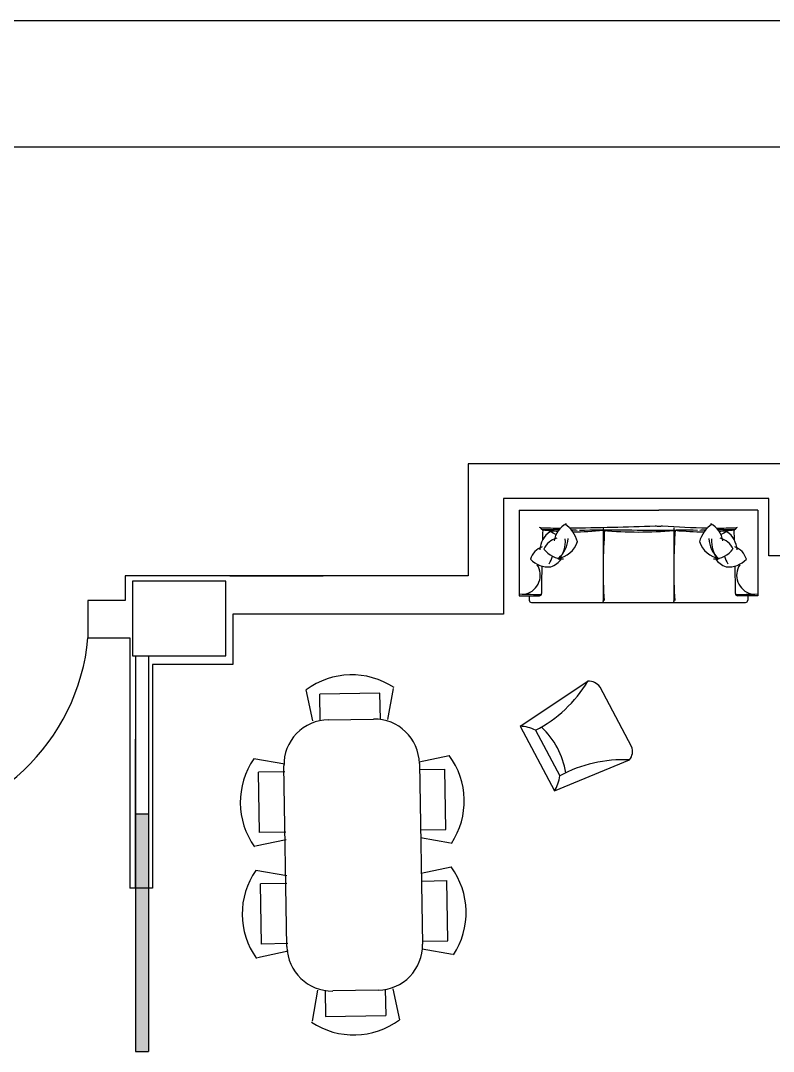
# Model space of a CAD drawing. Header units: millimetres. Extents: x 2377 to 4712, y -254 to 3188.
# Drawn here: x 3526.5 to 3615.9, y 1471.8 to 1594.2 of the extents above; entities that cross this region are included whole.
import ezdxf

# ---------------------------------------------------------------- set-up
doc = ezdxf.new("R2010")
doc.units = ezdxf.units.MM
doc.set_wipeout_variables(frame=1)
doc.layers.add('Mobiliario', color=254, linetype='Continuous')

# ---------------------------------------------------------------- blocks, each defined once
blk = doc.blocks.new('sl06-3')
blk.add_wipeout([(-1.0966, 0), (-1.0966, -0.7853), (-1.0036, -0.7853), (-1.0036, -0.8265), (-0.9978, -0.8406), (-0.9837, -0.8464), (0.9837, -0.8464), (0.9978, -0.8406), (1.0036, -0.8265), (1.0036, -0.7853), (1.0966, -0.7853), (1.0966, 0)])
for p, q in [((-1.0966, 0), (0.1875, 0)), ((-1.0966, 0), (-1.0966, -0.7853)), ((1.0966, 0), (0.1875, 0)), ((1.0966, 0), (1.0966, -0.7853)), ((-0.3246, -0.1625), (-0.3246, -0.8353)), ((0.3246, -0.1625), (0.3246, -0.8353)), ((-1.0966, -0.7853), (-0.9106, -0.7853)), ((-1.0036, -0.7853), (-1.0036, -0.8265)), ((-0.9837, -0.8464), (0.9837, -0.8464)), ((1.0966, -0.7853), (0.9106, -0.7853)), ((1.0036, -0.7853), (1.0036, -0.8265))]:
    blk.add_line(p, q)
for centre, radius, start, end in [((-0.9115, -0.1941), 0.0345, 350.31757, 84.06189), ((-0.7342, 3.5215), 3.685, 267.45507, 270.28665), ((-0.8779, -0.1598), 0.0199, 180, 270.27282), ((-0.835, -7.4686), 7.2889, 89.18036, 90.33624), ((-0.5824, 2.2686), 2.4661, 263.11888, 266.34131), ((-0.5614, -0.3148), 0.2162, 118.63652, 171.075), ((-0.8324, -0.361), 0.281, 14.66158, 56.53159), ((-0.9098, 27.8135), 27.9769, 270.56496, 272.17946), ((-0.835, -7.4686), 7.2889, 87.86106, 88.27024), ((-0.5824, 2.2686), 2.4661, 269.49859, 276.00017), ((-0.2528, -43.6276), 43.4436, 89.36636, 90.38259), ((4.318, -0.5352), 4.6427, 175.6133, 183.63037), ((0.0029, 3.161), 3.361, 264.40858, 275.49189), ((0.3306, 1.1932), 1.3481, 262.48022, 263.90653), ((0.0444, 1.1932), 1.3481, 276.09347, 277.51978), ((0.7788, 7.5377), 7.7012, 265.84509, 268.92239), ((0.4227, -7.1779), 6.994, 89.01484, 91.59854), ((4.9672, -0.5352), 4.6427, 175.6133, 183.63037), ((0.5874, 2.1912), 2.3887, 264.00089, 270.3979), ((0.8324, -0.361), 0.281, 123.46841, 165.33842), ((0.835, -7.4686), 7.2889, 91.72976, 92.13894), ((0.5614, -0.3148), 0.2162, 8.925, 61.36348), ((0.7342, 3.5215), 3.685, 269.71335, 272.54493), ((0.835, -7.4686), 7.2889, 89.66376, 90.81964), ((0.5874, 2.1912), 2.3887, 273.6594, 276.98462), ((0.9115, -0.1941), 0.0345, 95.93811, 189.68243), ((0.8779, -0.1598), 0.0199, 269.72718, 0), ((-0.6902, -0.3749), 0.2162, 124.63652, 177.075), ((-3.4155, -0.1761), 2.5381, 357.88778, 359.46066), ((-0.7126, -0.4211), 0.1685, 102.91983, 157.80666), ((-0.9087, -0.4612), 0.281, 57.5154, 70.12624), ((-0.9251, -0.2363), 0.281, 313.11053, 354.98055), ((-0.9524, -0.2823), 0.281, 322.07923, 3.94925), ((0.9251, -0.2363), 0.281, 185.01945, 226.88947), ((0.9524, -0.2823), 0.281, 176.05075, 217.92077), ((0.7126, -0.4211), 0.1685, 22.19334, 77.08017), ((0.9087, -0.4612), 0.281, 109.87376, 122.4846), ((0.6902, -0.3749), 0.2162, 2.925, 55.36348), ((3.4155, -0.1761), 2.5381, 180.53934, 182.11222), ((-0.8295, -0.4964), 0.1685, 108.91983, 163.80666), ((-0.6906, -0.225), 0.2216, 216.58499, 270.12951), ((-0.7745, -0.2185), 0.2255, 277.57851, 341.99768), ((0.7745, -0.2185), 0.2255, 198.00232, 262.42149), ((0.6906, -0.225), 0.2216, 269.87049, 323.41501), ((0.8295, -0.4964), 0.1685, 16.19334, 71.08017), ((-0.8281, -0.2991), 0.2216, 222.58499, 276.12951), ((-1.0627, -0.3498), 0.281, 329.67387, 345.03198), ((-0.8859, -0.3091), 0.2255, 291.17316, 322.62771), ((0.8859, -0.3091), 0.2255, 217.37229, 248.82684), ((1.0627, -0.3498), 0.281, 194.96802, 210.32613), ((0.8281, -0.2991), 0.2216, 263.87049, 317.41501), ((-1.0813, -0.5963), 0.1791, 285.63795, 32.29929), ((6.3981, -0.7225), 7.2889, 178.34931, 180.33624), ((-6.3981, -0.7225), 7.2889, 359.66376, 1.65069), ((1.0813, -0.5963), 0.1791, 147.70071, 254.36205), ((-0.9275, 1.8763), 2.6492, 266.40891, 270.85836), ((-0.9837, -0.8265), 0.0199, 180, 270), ((-0.9106, -0.7653), 0.0199, 270, 0.27282), ((0.9275, 1.8763), 2.6492, 269.14164, 273.59109), ((0.9106, -0.7653), 0.0199, 179.72718, 270), ((0.9837, -0.8265), 0.0199, 270, 0)]:
    blk.add_arc(centre, radius, start, end)
for p in [(-0.3246, -0.8353), (0.3246, -0.8353)]:
    blk.add_point(p)
blk = doc.blocks.new('sl06-1')
blk.add_wipeout([(0, -0.3127), (0, 0.3127), (0.6906, 0.3798), (0.7219, 0.361), (0.7398, 0.3422), (0.7501, 0.32), (0.7597, 0.2878), (0.7597, -0.2878), (0.7514, -0.3185), (0.7356, -0.3456), (0.7116, -0.3674), (0.6906, -0.3798)])
at = {"linetype": 'ByBlock'}
for p, q in [((0, 0.3127), (0.6906, 0.3798)), ((0, 0.3127), (0, -0.3127)), ((0.7597, -0.2878), (0.7597, 0.2878)), ((0.1001, 0.2206), (0.1001, -0.2206)), ((0, -0.3127), (0.6906, -0.3798))]:
    blk.add_line(p, q, dxfattribs=at)
for centre, radius, start, end in [((0.1135, 1.3453), 1.1248, 269.31846, 300.86708), ((0.6429, 0.2722), 0.1178, 7.61427, 66.12553), ((-0.1461, 0.0532), 0.2978, 34.19726, 60.60834), ((-0.4779, 0), 0.6726, 340.78387, 19.21613), ((-0.1461, -0.0532), 0.2978, 299.39166, 325.80274), ((0.1135, -1.3453), 1.1248, 59.13292, 90.68154), ((0.6429, -0.2722), 0.1178, 293.87447, 352.38573)]:
    blk.add_arc(centre, radius, start, end, dxfattribs=at)

msp = doc.modelspace()

# ---------------------------------------------------------------- hatches: boundary and pattern name
at = {"transparency": 33554687}
h = msp.add_hatch(color=256, dxfattribs=at)
h.dxf.hatch_style = 1
h.paths.add_polyline_path([(3541.64, 1500.05), (3540.12, 1500.05), (3540.12, 1491.19), (3541.64, 1491.19)])
h = msp.add_hatch(color=256, dxfattribs=at)
h.dxf.hatch_style = 1
h.paths.add_polyline_path([(3541.64, 1491.19), (3540.12, 1491.19), (3540.12, 1471.82), (3541.64, 1471.82)])

# ---------------------------------------------------------------- linework, layer by layer
for p, q in [((3295.44, 1594.22), (3715.44, 1594.22)), ((3310.49, 1579.22), (3705.98, 1579.22)), ((3579.63, 1541.6), (3579.63, 1528.31)), ((3622.64, 1541.6), (3579.63, 1541.6)), ((3583.83, 1537.46), (3583.83, 1523.75)), ((3615.34, 1537.46), (3583.83, 1537.46)), ((3615.34, 1530.67), (3615.34, 1537.46)), ((3637.82, 1530.67), (3615.34, 1530.67)), ((3579.63, 1528.31), (3538.89, 1528.31)), ((3538.89, 1528.31), (3538.89, 1525.37)), ((3550.84, 1527.67), (3539.76, 1527.67)), ((3539.76, 1527.67), (3539.76, 1518.81)), ((3550.84, 1518.81), (3550.84, 1527.67)), ((3551.33, 1528.31), (3562.4, 1528.31)), ((3538.89, 1525.37), (3534.46, 1525.37)), ((3534.46, 1525.37), (3534.46, 1520.94)), ((3583.83, 1523.75), (3551.68, 1523.75)), ((3551.68, 1523.75), (3551.68, 1517.77)), ((3534.46, 1520.94), (3539.43, 1520.94)), ((3539.43, 1520.94), (3539.43, 1491.19)), ((3539.76, 1518.81), (3550.84, 1518.81)), ((3540.12, 1518.81), (3540.12, 1491.19)), ((3541.64, 1518.81), (3541.64, 1491.19)), ((3551.68, 1517.77), (3542.13, 1517.77)), ((3542.13, 1517.77), (3542.13, 1491.19)), ((3540.12, 1491.19), (3540.12, 1508.91)), ((3540.12, 1491.19), (3540.12, 1500.05)), ((3540.12, 1500.05), (3541.64, 1500.05)), ((3541.64, 1491.19), (3539.43, 1491.19)), ((3540.12, 1491.19), (3540.12, 1471.82)), ((3542.13, 1491.19), (3541.64, 1491.19)), ((3541.64, 1491.19), (3541.64, 1471.82)), ((3540.12, 1471.82), (3541.64, 1471.82))]:
    msp.add_line(p, q, dxfattribs=at)
at = {"layer": 'Mobiliario', "transparency": 33554687}
for p, q in [((3561.16, 1511.08), (3560.38, 1514.74)), ((3569.15, 1514.35), (3562, 1514.23)), ((3562.05, 1511.1), (3562, 1514.23)), ((3569.21, 1511.22), (3569.15, 1514.35)), ((3570.1, 1511.24), (3570.75, 1514.92)), ((3563, 1511.2), (3568.37, 1511.29)), ((3573.82, 1506.21), (3577.36, 1506.96)), ((3557.84, 1505.91), (3554.16, 1506.55)), ((3558.1, 1484.27), (3557.73, 1505.74)), ((3573.83, 1506.02), (3574.2, 1484.55)), ((3557.86, 1505.01), (3554.73, 1504.96)), ((3554.85, 1497.8), (3554.73, 1504.96)), ((3573.84, 1505.29), (3576.85, 1505.34)), ((3576.98, 1498.19), (3576.85, 1505.34)), ((3573.97, 1498.14), (3576.98, 1498.19)), ((3558, 1496.96), (3554.35, 1496.19)), ((3557.98, 1497.86), (3554.85, 1497.8)), ((3573.98, 1497.22), (3577.54, 1496.59)), ((3558.08, 1492.67), (3554.4, 1493.32)), ((3574.06, 1492.97), (3577.59, 1493.72)), ((3574.07, 1492.05), (3577.09, 1492.11)), ((3577.21, 1484.95), (3577.09, 1492.11)), ((3558.09, 1491.77), (3554.96, 1491.72)), ((3555.09, 1484.56), (3554.96, 1491.72)), ((3574.2, 1484.9), (3577.21, 1484.95)), ((3558.23, 1483.72), (3554.58, 1482.95)), ((3558.22, 1484.62), (3555.09, 1484.56)), ((3574.18, 1483.99), (3577.78, 1483.35)), ((3561.73, 1479.08), (3561.08, 1475.4)), ((3562.62, 1479.1), (3562.68, 1475.96)), ((3568.93, 1479.09), (3563.56, 1479)), ((3569.78, 1479.22), (3569.84, 1476.09)), ((3570.67, 1479.24), (3571.45, 1475.58)), ((3562.68, 1475.96), (3569.84, 1476.09))]:
    msp.add_line(p, q, dxfattribs=at)
for centre, radius, start, end in [((3509.89, 1523.16), 24.67, 271.8108, 354.8483), ((3565.8, 1507.47), 9.07, 56.419, 126.698), ((3563.1, 1505.83), 5.37, 91, 181), ((3568.46, 1505.92), 5.37, 1, 91), ((3570.09, 1501.54), 9.07, 326.419, 36.698), ((3561.62, 1501.39), 9.07, 145.302, 215.581), ((3561.85, 1488.15), 9.07, 145.302, 215.581), ((3570.32, 1488.3), 9.07, 326.419, 36.698), ((3563.47, 1484.36), 5.37, 181, 271), ((3568.84, 1484.46), 5.37, 271, 1), ((3566.03, 1482.85), 9.07, 236.419, 306.698)]:
    msp.add_arc(centre, radius, start, end, dxfattribs=at)

# ---------------------------------------------------------------- block references
at = {"layer": 'Mobiliario', "transparency": 33554687, "xscale": 12.93007607262076, "yscale": 12.93007607262076, "zscale": 12.93007607262076}
msp.add_blockref('sl06-3', (3599.86, 1536.08), dxfattribs=at)

# ---------------------------------------------------------------- wipeouts: each hides what was drawn before it
at = {"transparency": 33554687}
msp.add_wipeout([(3609.84, 1521.42), (3609.84, 1514.86), (3599.99, 1514.86), (3599.99, 1521.42)], dxfattribs=at).dxf.layer = 'Mobiliario'

# ---------------------------------------------------------------- next in the draw order: block references
at = {"layer": 'Mobiliario', "transparency": 33554687, "xscale": 13.91104774980091, "yscale": 13.91104774980091, "zscale": 13.91104774980091, "rotation": 27.99617289853154}
msp.add_blockref('sl06-1', (3587.84, 1506.59), dxfattribs=at)

doc.saveas('drawing.dxf')
